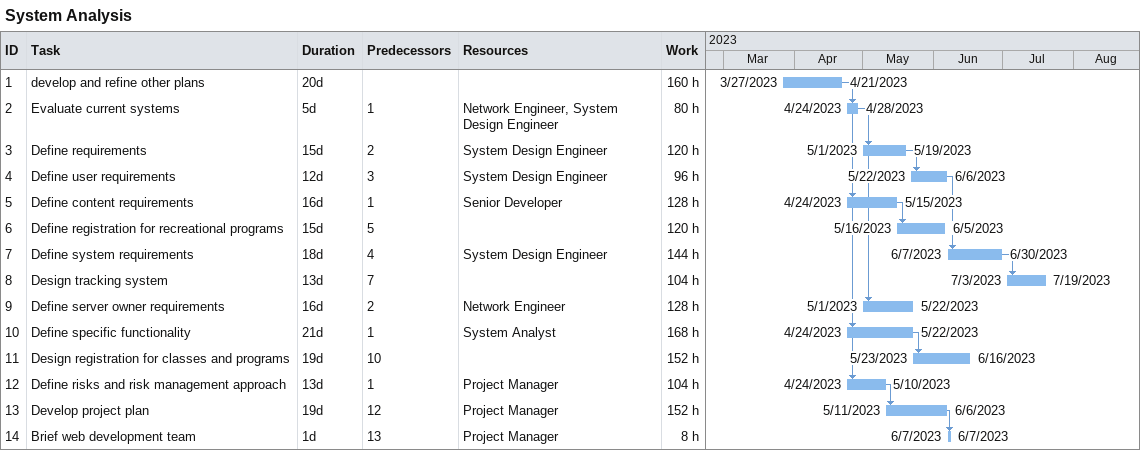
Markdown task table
System Analysis

| ID | Task | Duration | Start | Finish | Predecessors | Resources | Work (h) |
|---|---|---|---|---|---|---|---|
| 1 | develop and refine other plans | 20d | 2023-03-27 | 2023-04-21 |  |  | 160 |
| 2 | Evaluate current systems | 5d | 2023-04-24 | 2023-04-28 | 1 | Network Engineer, System Design Engineer | 80 |
| 3 | Define requirements | 15d | 2023-05-01 | 2023-05-19 | 2 | System Design Engineer | 120 |
| 4 | Define user requirements | 12d | 2023-05-22 | 2023-06-06 | 3 | System Design Engineer | 96 |
| 5 | Define content requirements | 16d | 2023-04-24 | 2023-05-15 | 1 | Senior Developer | 128 |
| 6 | Define registration for recreational programs | 15d | 2023-05-16 | 2023-06-05 | 5 |  | 120 |
| 7 | Define system requirements | 18d | 2023-06-07 | 2023-06-30 | 4 | System Design Engineer | 144 |
| 8 | Design tracking system | 13d | 2023-07-03 | 2023-07-19 | 7 |  | 104 |
| 9 | Define server owner requirements | 16d | 2023-05-01 | 2023-05-22 | 2 | Network Engineer | 128 |
| 10 | Define specific functionality | 21d | 2023-04-24 | 2023-05-22 | 1 | System Analyst | 168 |
| 11 | Design registration for classes and programs | 19d | 2023-05-23 | 2023-06-16 | 10 |  | 152 |
| 12 | Define risks and risk management approach | 13d | 2023-04-24 | 2023-05-10 | 1 | Project Manager | 104 |
| 13 | Develop project plan | 19d | 2023-05-11 | 2023-06-06 | 12 | Project Manager | 152 |
| 14 | Brief web development team | 1d | 2023-06-07 | 2023-06-07 | 13 | Project Manager | 8 |
